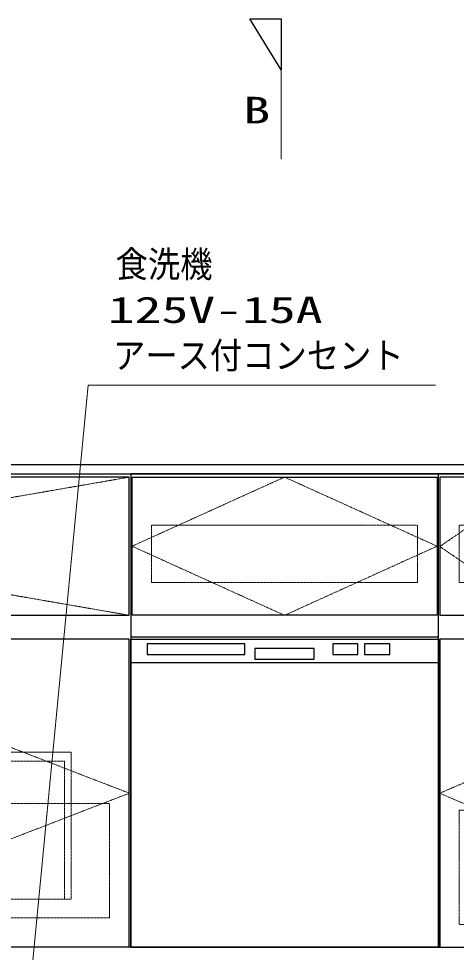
# Model space of a CAD drawing. Units: millimetres, scale not verified. Extents: x -9797 to 9797, y -4555 to 4555.
# Drawn here: x -6452 to -5812, y -1724 to -359 of the extents above; entities that cross this region are included whole.
import ezdxf
from ezdxf.enums import TextEntityAlignment as Align

# ---------------------------------------------------------------- set-up
doc = ezdxf.new("R2010")
doc.units = ezdxf.units.MM
doc.header["$LTSCALE"] = 30
for name, pattern in [('USER1', [0.375, 0.25, -0.125]), ('USER3', [2, 1.25, -0.25, 0.25, -0.25]), ('USER8', [1.125, 0.75, -0.125, 0.125, -0.125])]:
    doc.linetypes.add(name, pattern=pattern)
for name, color, linetype, lineweight in [('0-0_0', 7, 'Continuous', 25), ('0-2_寸法ﾚｲﾔｰ', 30, 'Continuous', 13), ('0-4_細線ﾚｲﾔｰ', 91, 'Continuous', 9), ('0-5_1', 7, 'Continuous', 25), ('0-6_図面枠', 3, 'Continuous', 15)]:
    doc.layers.add(name, color=color, linetype=linetype, lineweight=lineweight)
doc.styles.add('ＭＳ ゴシック', font='')
doc.styles.get('ＭＳ ゴシック').set_extended_font_data('MS Gothic')

# ---------------------------------------------------------------- blocks, each defined once
blk = doc.blocks.new('A$C66068E6C')
at = {"layer": '0-0_0'}
for points in [[(0, 20760), (35100, 20760), (35100, 0), (0, 0)], [(60, 14550), (35040, 14550), (35040, 20610), (60, 20610)]]:
    blk.add_lwpolyline(points, close=True, dxfattribs=at)
blk.add_lwpolyline([(35040, 0), (35040, 13500), (60, 13500), (60, 0)], dxfattribs=at)
at = {"layer": '0-4_細線ﾚｲﾔｰ', "linetype": 'USER3'}
for p, q in [((35040, 20610), (60, 14550)), ((60, 20610), (35040, 14550))]:
    blk.add_line(p, q, dxfattribs=at)
blk.add_lwpolyline([(17550, 13500), (35040, 6750), (17550, 0), (60, 6750)], close=True, dxfattribs=at)
at = {"layer": '0-4_細線ﾚｲﾔｰ', "linetype": 'USER1'}
for points in [[(25500, 2100), (32490, 2100), (32490, 8550), (25500, 8550)], [(34170, 1290), (930, 1290), (930, 6300), (34170, 6300)]]:
    blk.add_lwpolyline(points, close=True, dxfattribs=at)
blk.add_lwpolyline([(32190, 2100), (32190, 8160), (25800, 8160), (25800, 2100)], dxfattribs=at)
blk = doc.blocks.new('A$C62417985')
at = {"layer": '0-0_0'}
blk.add_line((-6750, 13500), (6750, 13500), dxfattribs=at)
at = {"layer": '0-5_1'}
for points in [[(-6750, 13500), (6750, 13500), (6750, 0), (-6750, 0)], [(-6750, 13500), (6750, 13500), (6750, 12465), (-6750, 12465)], [(-1735.6, 13299.1), (-6021.5, 13299.1), (-6021.5, 12832.5), (-1735.6, 12832.5)], [(3214, 13299.1), (2113, 13299.1), (2113, 12832.5), (3214, 12832.5)], [(4614.9, 13299.1), (3514, 13299.1), (3514, 12832.5), (4614.9, 12832.5)], [(1300.5, 13096.7), (-1300.5, 13096.7), (-1300.5, 12630), (1300.5, 12630)]]:
    blk.add_lwpolyline(points, close=True, dxfattribs=at)
blk = doc.blocks.new('A$C660A5493')
at = {"layer": '0-0_0'}
for p, q in [((0, 0), (0, 20760)), ((31500, 20760), (0, 20760)), ((9000, 14550), (9000, 20760)), ((31500, 0), (31500, 20760))]:
    blk.add_line(p, q, dxfattribs=at)
for points in [[(60, 14550), (8940, 14550), (8940, 20610), (60, 20610)], [(27060, 14550), (31440, 14550), (31440, 20610), (27060, 20610)], [(60, 0), (31440, 0), (31440, 13500), (60, 13500)]]:
    blk.add_lwpolyline(points, close=True, dxfattribs=at)
at = {"layer": '0-4_細線ﾚｲﾔｰ', "linetype": 'USER3'}
for points in [[(4500, 20610), (8940, 17565), (4500, 14550), (60, 17565)], [(15750, 13500), (31440, 6750), (15750, 0), (60, 6750)]]:
    blk.add_lwpolyline(points, close=True, dxfattribs=at)
at = {"layer": '0-4_細線ﾚｲﾔｰ', "linetype": 'USER8'}
blk.add_lwpolyline([(29250, 20610), (31440, 17565), (29250, 14550), (27060, 17565)], close=True, dxfattribs=at)
at = {"layer": '0-4_細線ﾚｲﾔｰ', "linetype": 'USER1'}
for points in [[(8085, 15990), (915, 15990), (915, 18510), (8085, 18510)], [(30585, 16530), (27915, 16530), (27915, 18660), (30585, 18660)], [(30585, 990), (915, 990), (915, 6000), (30585, 6000)]]:
    blk.add_lwpolyline(points, close=True, dxfattribs=at)
at = {"layer": '0-5_1'}
for p, q in [((27000, 14550), (27000, 20760)), ((60, 14550), (31440, 14550)), ((0, 0), (31500, 0))]:
    blk.add_line(p, q, dxfattribs=at)
blk = doc.blocks.new('A$C660A52EF')
at = {"layer": '0-0_0'}
blk.add_line((13500, 13590), (0, 13590), dxfattribs=at)
for points in [[(13500, 20760), (0, 20760), (0, 0), (13500, 0)], [(13440, 14550), (60, 14550), (60, 20610), (13440, 20610)]]:
    blk.add_lwpolyline(points, close=True, dxfattribs=at)
at = {"layer": '0-4_細線ﾚｲﾔｰ', "linetype": 'USER3'}
blk.add_lwpolyline([(6750, 20610), (60, 17580), (6750, 14550), (13440, 17580)], close=True, dxfattribs=at)
at = {"layer": '0-4_細線ﾚｲﾔｰ', "linetype": 'USER1'}
blk.add_lwpolyline([(915, 15990), (12585, 15990), (12585, 18510), (915, 18510)], close=True, dxfattribs=at)

msp = doc.modelspace()

# ---------------------------------------------------------------- linework, layer by layer
at = {"layer": '0-0_0'}
for points in [[(-6114.41, -358.89), (-6068.58, -358.89), (-6068.58, -433.89)], [(-7473.56, -1010.93), (-7473.56, -1023.93), (-4773.56, -1023.93), (-4773.56, -1010.93)]]:
    msp.add_lwpolyline(points, close=True, dxfattribs=at)
at = {"layer": '0-2_寸法ﾚｲﾔｰ'}
msp.add_lwpolyline([(-5842.91, -894.73), (-6350.63, -894.73), (-6436.2, -1781.07)], dxfattribs=at)
at = {"layer": '0-6_図面枠', "color": 7}
msp.add_line((-6068.58, -358.89), (-6068.58, -564.44), dxfattribs=at)
msp.add_lwpolyline([(-6114.41, -358.89), (-6068.58, -358.89), (-6068.58, -433.89)], close=True, dxfattribs=at)

# ---------------------------------------------------------------- block references
at = {"layer": '0-0_0', "xscale": 0.03333333, "yscale": 0.03333333}
for name, p in [('A$C66068E6C', (-7458.56, -1715.93)), ('A$C660A52EF', (-6288.56, -1715.93)), ('A$C660A5493', (-5838.56, -1715.93)), ('A$C62417985', (-6063.56, -1715.93))]:
    msp.add_blockref(name, p, dxfattribs=at)

# ---------------------------------------------------------------- texts
at = {"layer": '0-2_寸法ﾚｲﾔｰ', "color": 7, "style": 'ＭＳ ゴシック'}
for s, height, width, p in [('食洗機', 38.49, 0.9, (-6310.63, -748.51)), ('125V-15A', 38.48, 1.5, (-6322.05, -815.17)), ('アース付コンセント', 38.49, 0.9, (-6314.48, -881.84))]:
    msp.add_text(s, height=height, dxfattribs=dict(at, width=width)).set_placement(p, align=Align.BOTTOM_LEFT)
at = {"layer": '0-6_図面枠', "style": 'ＭＳ ゴシック', "width": 1.5}
msp.add_text('B', height=38.98, dxfattribs=at).set_placement((-6124.11, -523.79), align=Align.BOTTOM_LEFT)

doc.saveas('drawing.dxf')
